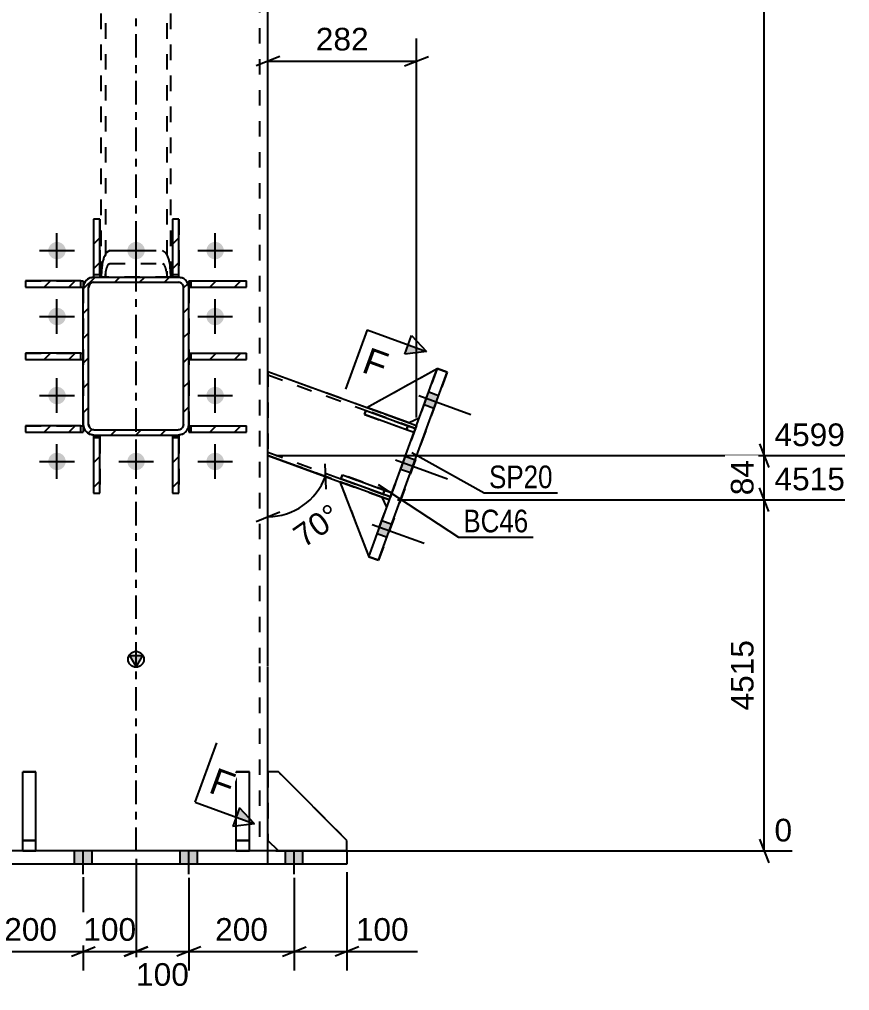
# Model space of a CAD drawing. Header units: millimetres. Extents: x -370 to 471, y -230 to 364.
# Drawn here: x -14.7 to 90.2, y -17.7 to 105.2 of the extents above; entities that cross this region are included whole.
import ezdxf

# ---------------------------------------------------------------- set-up
doc = ezdxf.new("R2010")
doc.units = ezdxf.units.MM
doc.linetypes.add('DXK_LINE_DOT2', pattern=[3.9198, 1.9599, -1.9599])
doc.linetypes.add('DXK_LINE_DOT3', pattern=[5.9187, 2.979, -0.9799, 0.9799, -0.9799])
doc.styles.add('Arial', font='ARIAL.TTF', dxfattribs={"height": 0.2})
doc.styles.add('Arial Narrow', font='ARIALN.TTF', dxfattribs={"height": 0.2})

# ---------------------------------------------------------------- blocks, each defined once
blk = doc.blocks.new('Part-284936230-2344 - 2342')
at = {"color": 7, "linetype": 'DXK_LINE_DOT2'}
for p, q in [((-4.4, 72.61), (-4.4, 120.4)), ((-3.87, 120.4), (-3.87, 72.61)), ((3.87, 120.4), (3.87, 72.61)), ((4.4, 72.61), (4.4, 120.4)), ((-3.33, 75.95), (-3.74, 75.7)), ((-3.33, 75.95), (3.33, 75.95)), ((3.74, 75.7), (3.33, 75.95)), ((-4.32, 73.95), (-4.4, 72.72)), ((-3.54, 74.21), (-3.33, 74.33)), ((-3.33, 74.33), (3.33, 74.33)), ((3.33, 74.33), (3.54, 74.21)), ((4.4, 72.72), (4.32, 73.95)), ((-4.4, 72.61), (-4.4, 72.61)), ((4.4, 72.61), (-4.4, 72.61)), ((-4.4, 72.61), (-3.87, 72.61)), ((-3.87, 72.72), (-3.83, 73.34)), ((3.83, 73.34), (3.87, 72.72)), ((4.4, 72.61), (3.87, 72.61)), ((4.4, 72.61), (4.4, 72.61))]:
    blk.add_line(p, q, dxfattribs=at)
for centre, radius, start, end in [((-0.48, 73.66), 3.85, 147.8915, 175.5871), ((0.48, 73.66), 3.85, 4.4129, 32.1085), ((-1.91, 73.19), 1.92, 147.8915, 175.5871), ((1.91, 73.19), 1.92, 4.4129, 32.1085)]:
    blk.add_arc(centre, radius, start, end, dxfattribs=at)
blk = doc.blocks.new('Part-284936230-2546 - 2342')
at = {"color": 7, "linetype": 'DXK_LINE_DOT2'}
for p, q in [((-5.33, 72.61), (-5.84, 72.51)), ((-5.33, 72.61), (5.33, 72.61)), ((-5.33, 72.61), (-5.33, 72.61)), ((5.33, 72.61), (5.33, 72.61)), ((5.84, 72.51), (5.33, 72.61)), ((-6.57, 71.79), (-6.67, 71.28)), ((-6.67, 71.28), (-6.67, 53.95)), ((-6, 71.28), (-5.95, 71.53)), ((-6, 71.28), (-6, 71.28)), ((-6, 53.95), (-6, 71.28)), ((-5.59, 71.9), (-5.33, 71.95)), ((-5.33, 71.95), (-5.33, 71.95)), ((-5.33, 71.95), (5.33, 71.95)), ((5.33, 71.95), (5.33, 71.95)), ((5.33, 71.95), (5.59, 71.9)), ((5.95, 71.53), (6, 71.28)), ((6, 71.28), (6, 71.28)), ((6, 53.95), (6, 71.28)), ((6.67, 71.28), (6.57, 71.79)), ((6.67, 71.28), (6.67, 53.95)), ((-6.67, 53.95), (-6.57, 53.44)), ((-6, 53.95), (-6, 53.95)), ((-5.95, 53.69), (-6, 53.95)), ((-5.33, 53.28), (-5.59, 53.33)), ((-5.33, 53.28), (-5.33, 53.28)), ((-5.33, 53.28), (5.33, 53.28)), ((5.59, 53.33), (5.33, 53.28)), ((5.33, 53.28), (5.33, 53.28)), ((6, 53.95), (5.95, 53.69)), ((6, 53.95), (6, 53.95)), ((6.57, 53.44), (6.67, 53.95)), ((-5.84, 52.71), (-5.33, 52.61)), ((-5.33, 52.61), (5.33, 52.61)), ((-5.33, 52.61), (-5.33, 52.61)), ((5.33, 52.61), (5.84, 52.71)), ((5.33, 52.61), (5.33, 52.61))]:
    blk.add_line(p, q, dxfattribs=at)
for centre, radius, start, end in [((-5.33, 71.28), 1.33, 112.5, 157.5), ((5.33, 71.28), 1.33, 22.5, 67.5), ((-5.33, 71.28), 0.667, 112.5, 157.5), ((5.33, 71.28), 0.667, 22.5, 67.5), ((-5.33, 53.95), 1.33, 202.5, 247.5), ((-5.33, 53.95), 0.667, 202.5, 247.5), ((5.33, 53.95), 0.667, 292.5, 337.5), ((5.33, 53.95), 1.33, 292.5, 337.5)]:
    blk.add_arc(centre, radius, start, end, dxfattribs=at)
blk = doc.blocks.new('Part-284936230-2418 - 2342')
at = {"color": 7, "linetype": 'DXK_LINE_DOT2'}
for p, q in [((12.67, 0), (12.67, 10)), ((14.33, 10), (12.67, 10)), ((12.67, 10), (14.33, 10)), ((14.33, 0), (14.33, 10)), ((12.67, 1.33), (14.33, 1.33)), ((14.33, 1.33), (12.67, 1.33)), ((12.67, 0), (12.67, 0)), ((12.67, 0), (14.33, 0)), ((12.67, 0), (14.33, 0)), ((14.33, 0), (14.33, 0))]:
    blk.add_line(p, q, dxfattribs=at)
blk = doc.blocks.new('Part-284936230-2545 - 2342')
at = {"color": 2, "linetype": 'Continuous'}
for p, q in [((-14.33, 0), (-14.33, 10)), ((-12.67, 10), (-14.33, 10)), ((-12.67, 0), (-12.67, 10)), ((-14.33, 1.33), (-12.67, 1.33)), ((-12.67, 0), (-14.33, 0)), ((-14.33, 0), (-14.33, 0)), ((-12.67, 0), (-12.67, 0))]:
    blk.add_line(p, q, dxfattribs=at)
at = {"color": 7, "linetype": 'DXK_LINE_DOT2'}
for p, q in [((-14.33, 10), (-12.67, 10)), ((-14.33, 1.33), (-12.67, 1.33)), ((-12.67, 0), (-14.33, 0)), ((-14.33, 0), (-14.33, 0)), ((-12.67, 0), (-12.67, 0))]:
    blk.add_line(p, q, dxfattribs=at)
blk = doc.blocks.new('Part-284936230-2420 - 2342')
at = {"color": 2, "linetype": 'Continuous'}
for p, q in [((18, 10), (16.67, 10)), ((26.67, 1.33), (18, 10)), ((18, 0), (16.67, 1.33)), ((26.67, 0), (26.67, 1.33))]:
    blk.add_line(p, q, dxfattribs=at)
at = {"color": 7, "linetype": 'DXK_LINE_DOT2'}
for p, q in [((16.67, 10), (16.67, 1.33)), ((18, 10), (16.67, 10)), ((18, 0), (26.67, 0)), ((26.67, 0), (18, 0)), ((26.67, 0), (26.67, 0)), ((26.67, 0), (26.67, 0))]:
    blk.add_line(p, q, dxfattribs=at)
blk = doc.blocks.new('Part-284936230-2425 - 2342')
at = {"color": 2, "linetype": 'Continuous'}
for p, q in [((26.67, 0), (-26.67, 0)), ((-26.67, -1.67), (-26.67, 0)), ((-16.67, -1.67), (-16.67, 0)), ((16.67, -1.67), (16.67, 0)), ((26.67, 0), (26.67, -1.67)), ((26.67, -1.67), (-26.67, -1.67))]:
    blk.add_line(p, q, dxfattribs=at)
at = {"color": 7, "linetype": 'DXK_LINE_DOT2'}
for p, q in [((-16.67, -1.67), (-16.67, 0)), ((16.67, 0), (16.67, 0)), ((16.67, -1.67), (16.67, 0))]:
    blk.add_line(p, q, dxfattribs=at)
blk = doc.blocks.new('Part-284936230-2430 - 2342')
at = {"linetype": 'Continuous'}
blk.add_hatch(color=2, dxfattribs=at).paths.add_polyline_path([(0, 23.34), (-0.8, 24.74), (0.8, 24.74)])
at = {"color": 7, "linetype": 'DXK_LINE_DOT3'}
for p, q in [((0, 23.43), (0, 296.17)), ((0, 0), (0, 23.33))]:
    blk.add_line(p, q, dxfattribs=at)
at = {"color": 7, "linetype": 'DXK_LINE_DOT2'}
for p, q in [((15.6, 296.17), (15.6, 23.43)), ((15.6, 23.33), (15.6, 0)), ((16.67, 0), (-16.67, 0))]:
    blk.add_line(p, q, dxfattribs=at)
at = {"color": 2, "linetype": 'Continuous'}
for p, q in [((16.67, 23.43), (16.67, 296.17)), ((0, 23.34), (-0.8, 24.74)), ((-0.8, 24.74), (0.8, 24.74)), ((0.8, 24.74), (0, 23.34)), ((16.67, 0), (16.67, 23.33))]:
    blk.add_line(p, q, dxfattribs=at)
blk.add_circle((0, 24.24), 1, dxfattribs=at)
blk = doc.blocks.new('Bolt-284936230-2433 - 2342')
at = {"linetype": 'Continuous'}
for points in [[(37.67, 56), (38.26, 57.63), (37.01, 58.08), (36.42, 56.46)], [(37.67, 56), (38.26, 57.63), (37.01, 58.08), (36.42, 56.46)], [(37.67, 56), (38.26, 57.63), (37.01, 58.08), (36.42, 56.46)], [(34.71, 47.86), (35.3, 49.48), (34.05, 49.94), (33.45, 48.31)], [(34.71, 47.86), (35.3, 49.48), (34.05, 49.94), (33.45, 48.31)], [(31.74, 39.71), (32.34, 41.34), (31.08, 41.8), (30.49, 40.17)], [(31.74, 39.71), (32.34, 41.34), (31.08, 41.8), (30.49, 40.17)], [(31.74, 39.71), (32.34, 41.34), (31.08, 41.8), (30.49, 40.17)]]:
    blk.add_hatch(color=1, dxfattribs=at).paths.add_polyline_path(points)
at = {"color": 1, "linetype": 'Continuous'}
for p, q in [((37.01, 58.08), (38.26, 57.63)), ((37.01, 58.08), (38.26, 57.63)), ((37.01, 58.08), (38.26, 57.63)), ((35.77, 57.61), (42.35, 55.22)), ((35.77, 57.61), (42.35, 55.22)), ((35.77, 57.61), (42.35, 55.22)), ((36.42, 56.46), (37.67, 56)), ((36.42, 56.46), (37.67, 56)), ((36.42, 56.46), (37.67, 56)), ((32.81, 49.47), (39.39, 47.07)), ((32.81, 49.47), (39.39, 47.07)), ((34.05, 49.94), (35.3, 49.48)), ((34.05, 49.94), (35.3, 49.48)), ((33.45, 48.31), (34.71, 47.86)), ((33.45, 48.31), (34.71, 47.86)), ((31.08, 41.8), (32.34, 41.34)), ((31.08, 41.8), (32.34, 41.34)), ((31.08, 41.8), (32.34, 41.34)), ((29.85, 41.32), (36.42, 38.93)), ((29.85, 41.32), (36.42, 38.93)), ((29.85, 41.32), (36.42, 38.93)), ((30.49, 40.17), (31.74, 39.71)), ((30.49, 40.17), (31.74, 39.71)), ((30.49, 40.17), (31.74, 39.71))]:
    blk.add_line(p, q, dxfattribs=at)
blk = doc.blocks.new('Bolt-284936230-2437 - 2342')
at = {"linetype": 'Continuous'}
for points in [[(-18.9, 0), (-21.1, 0), (-21.1, -1.67), (-18.9, -1.67)], [(-18.9, 0), (-21.1, 0), (-21.1, -1.67), (-18.9, -1.67)], [(-5.57, 0), (-7.77, 0), (-7.77, -1.67), (-5.57, -1.67)], [(-5.57, 0), (-7.77, 0), (-7.77, -1.67), (-5.57, -1.67)], [(7.77, 0), (5.57, 0), (5.57, -1.67), (7.77, -1.67)], [(7.77, 0), (5.57, 0), (5.57, -1.67), (7.77, -1.67)], [(21.1, 0), (18.9, 0), (18.9, -1.67), (21.1, -1.67)], [(21.1, 0), (18.9, 0), (18.9, -1.67), (21.1, -1.67)]]:
    blk.add_hatch(color=1, dxfattribs=at).paths.add_polyline_path(points)
at = {"color": 1, "linetype": 'Continuous'}
for p, q in [((-21.1, -1.67), (-21.1, 0)), ((-21.1, -1.67), (-21.1, 0)), ((-20, -2.93), (-20, 0)), ((-20, -2.93), (-20, 0)), ((-18.9, -1.67), (-18.9, 0)), ((-18.9, -1.67), (-18.9, 0)), ((-7.77, -1.67), (-7.77, 0)), ((-7.77, -1.67), (-7.77, 0)), ((-6.67, -2.93), (-6.67, 0)), ((-6.67, -2.93), (-6.67, 0)), ((-5.57, -1.67), (-5.57, 0)), ((-5.57, -1.67), (-5.57, 0)), ((5.57, -1.67), (5.57, 0)), ((5.57, -1.67), (5.57, 0)), ((6.67, -2.93), (6.67, 0)), ((6.67, -2.93), (6.67, 0)), ((7.77, -1.67), (7.77, 0)), ((7.77, -1.67), (7.77, 0)), ((18.9, -1.67), (18.9, 0)), ((18.9, -1.67), (18.9, 0)), ((20, -2.93), (20, 0)), ((20, -2.93), (20, 0)), ((21.1, -1.67), (21.1, 0)), ((21.1, -1.67), (21.1, 0))]:
    blk.add_line(p, q, dxfattribs=at)
blk = doc.blocks.new('Part-284936230-2575 - 2342')
at = {"color": 2, "linetype": 'Continuous'}
for p, q in [((25.91, 47.08), (26.09, 47.58)), ((32.18, 44.8), (25.91, 47.08)), ((26.09, 47.58), (32.36, 45.3)), ((32.18, 44.8), (32.36, 45.3)), ((32.18, 44.8), (32.18, 44.8)), ((32.36, 45.3), (32.36, 45.3))]:
    blk.add_line(p, q, dxfattribs=at)
at = {"color": 7, "linetype": 'DXK_LINE_DOT2'}
for p, q in [((25.91, 47.08), (32.18, 44.8)), ((26.09, 47.58), (32.36, 45.3)), ((31.24, 45.15), (31.42, 45.65)), ((32.36, 45.3), (32.18, 44.8))]:
    blk.add_line(p, q, dxfattribs=at)
blk = doc.blocks.new('Part-284936230-2444 - 2342')
at = {"color": 7, "linetype": 'DXK_LINE_DOT2'}
for p, q in [((18, 10), (16.67, 10)), ((16.67, 10), (16.67, 1.33)), ((18, 10), (16.67, 10)), ((26.67, 1.33), (18, 10)), ((18, 0), (16.67, 1.33)), ((26.67, 0), (26.67, 1.33)), ((18, 0), (26.67, 0)), ((18, 0), (26.67, 0))]:
    blk.add_line(p, q, dxfattribs=at)
blk = doc.blocks.new('Part-284936230-2445 - 2342')
at = {"color": 2, "linetype": 'Continuous'}
for p, q in [((12.67, 0), (12.67, 10)), ((14.33, 10), (12.67, 10)), ((14.33, 0), (14.33, 10)), ((12.67, 1.33), (14.33, 1.33)), ((14.33, 0), (12.67, 0)), ((12.67, 0), (12.67, 0)), ((14.33, 0), (14.33, 0))]:
    blk.add_line(p, q, dxfattribs=at)
at = {"color": 7, "linetype": 'DXK_LINE_DOT2'}
for p, q in [((12.67, 10), (14.33, 10)), ((12.67, 1.33), (14.33, 1.33)), ((14.33, 0), (12.67, 0)), ((12.67, 0), (12.67, 0)), ((14.33, 0), (14.33, 0))]:
    blk.add_line(p, q, dxfattribs=at)
blk = doc.blocks.new('Part-284936230-2447 - 2342')
at = {"color": 7, "linetype": 'DXK_LINE_DOT2'}
for p, q in [((-14.33, 0), (-14.33, 10)), ((-12.67, 10), (-14.33, 10)), ((-14.33, 10), (-12.67, 10)), ((-12.67, 0), (-12.67, 10)), ((-14.33, 1.33), (-12.67, 1.33)), ((-12.67, 1.33), (-14.33, 1.33)), ((-14.33, 0), (-14.33, 0)), ((-14.33, 0), (-12.67, 0)), ((-14.33, 0), (-12.67, 0)), ((-12.67, 0), (-12.67, 0))]:
    blk.add_line(p, q, dxfattribs=at)
blk = doc.blocks.new('Part-284936230-2528 - 2342')
at = {"linetype": 'Continuous'}
h = blk.add_hatch(dxfattribs=at)
h.set_pattern_fill('', scale=0.7, style=0, pattern_type=0)
h.set_pattern_definition([(45, (6.5652, 71.7905), (-1.57154, 1.57154), [])])
h.paths.add_polyline_path([(6.67, 71.28), (6.57, 71.79), (6.28, 72.22), (5.84, 72.51), (5.33, 72.61), (-5.33, 72.61), (-5.84, 72.51), (-6.28, 72.22), (-6.57, 71.79), (-6.67, 71.28), (-6.67, 53.95), (-6.57, 53.44), (-6.28, 53), (-5.84, 52.72), (-5.33, 52.61), (5.33, 52.61), (5.84, 52.72), (6.28, 53), (6.57, 53.44), (6.67, 53.95)])
h.paths.add_polyline_path([(5.95, 53.69), (5.8, 53.48), (5.59, 53.33), (5.33, 53.28), (-5.33, 53.28), (-5.59, 53.33), (-5.8, 53.48), (-5.95, 53.69), (-6, 53.95), (-6, 71.28), (-5.95, 71.54), (-5.8, 71.75), (-5.59, 71.9), (-5.33, 71.95), (5.33, 71.95), (5.59, 71.9), (5.8, 71.75), (5.95, 71.54), (6, 71.28), (6, 53.95)])
at = {"color": 7, "linetype": 'DXK_LINE_DOT2'}
for p, q in [((-5.84, 72.51), (-5.33, 72.61)), ((-5.33, 72.61), (5.33, 72.61)), ((5.33, 72.61), (5.84, 72.51)), ((-6.67, 71.28), (-6.57, 71.79)), ((-6.67, 71.28), (-6.67, 53.95)), ((-5.95, 71.54), (-6, 71.28)), ((-6, 53.95), (-6, 71.28)), ((-5.33, 71.95), (-5.59, 71.9)), ((-5.33, 71.95), (5.33, 71.95)), ((5.59, 71.9), (5.33, 71.95)), ((6, 71.28), (5.95, 71.54)), ((6, 53.95), (6, 71.28)), ((6.57, 71.79), (6.67, 71.28)), ((6.67, 71.28), (6.67, 53.95)), ((-6.57, 53.44), (-6.67, 53.95)), ((-6, 53.95), (-5.95, 53.69)), ((-5.59, 53.33), (-5.33, 53.28)), ((-5.33, 53.28), (5.33, 53.28)), ((5.33, 53.28), (5.59, 53.33)), ((5.95, 53.69), (6, 53.95)), ((6.67, 53.95), (6.57, 53.44)), ((-5.33, 52.61), (-5.84, 52.71)), ((-5.33, 52.61), (5.33, 52.61)), ((5.84, 52.71), (5.33, 52.61))]:
    blk.add_line(p, q, dxfattribs=at)
at = {"color": 2, "linetype": 'Continuous'}
for p, q in [((-5.33, 72.61), (-5.84, 72.51)), ((-5.33, 72.61), (-5.33, 72.61)), ((-5.33, 72.61), (5.33, 72.61)), ((5.33, 72.61), (5.33, 72.61)), ((5.84, 72.51), (5.33, 72.61)), ((-6.57, 71.79), (-6.67, 71.28)), ((-6.67, 71.28), (-6.67, 71.28)), ((-6.67, 53.95), (-6.67, 71.28)), ((-6, 71.28), (-5.95, 71.54)), ((-6, 71.28), (-6, 71.28)), ((-6, 53.95), (-6, 71.28)), ((-5.59, 71.9), (-5.33, 71.95)), ((-5.33, 71.95), (-5.33, 71.95)), ((-5.33, 71.95), (5.33, 71.95)), ((5.33, 71.95), (5.33, 71.95)), ((5.33, 71.95), (5.59, 71.9)), ((5.95, 71.54), (6, 71.28)), ((6, 71.28), (6, 71.28)), ((6, 53.95), (6, 71.28)), ((6.67, 71.28), (6.57, 71.79)), ((6.67, 71.28), (6.67, 71.28)), ((6.67, 53.95), (6.67, 71.28)), ((-6.67, 53.95), (-6.67, 53.95)), ((-6.67, 53.95), (-6.57, 53.44)), ((-6, 53.95), (-6, 53.95)), ((-5.95, 53.69), (-6, 53.95)), ((-5.33, 53.28), (-5.59, 53.33)), ((-5.33, 53.28), (-5.33, 53.28)), ((-5.33, 53.28), (5.33, 53.28)), ((5.59, 53.33), (5.33, 53.28)), ((5.33, 53.28), (5.33, 53.28)), ((6, 53.95), (5.95, 53.69)), ((6, 53.95), (6, 53.95)), ((6.57, 53.44), (6.67, 53.95)), ((6.67, 53.95), (6.67, 53.95)), ((-5.84, 52.72), (-5.33, 52.61)), ((-5.33, 52.61), (-5.33, 52.61)), ((-5.33, 52.61), (5.33, 52.61)), ((5.33, 52.61), (5.84, 52.72)), ((5.33, 52.61), (5.33, 52.61))]:
    blk.add_line(p, q, dxfattribs=at)
at = {"color": 7, "linetype": 'DXK_LINE_DOT2'}
for centre, radius, start, end in [((-5.33, 71.28), 1.33, 112.5, 157.5), ((5.33, 71.28), 1.33, 22.5, 67.5), ((-5.33, 71.28), 0.667, 112.5, 157.5), ((5.33, 71.28), 0.667, 22.5, 67.5), ((-5.33, 53.95), 1.33, 202.5, 247.5), ((-5.33, 53.95), 0.667, 202.5, 247.5), ((5.33, 53.95), 0.667, 292.5, 337.5), ((5.33, 53.95), 1.33, 292.5, 337.5)]:
    blk.add_arc(centre, radius, start, end, dxfattribs=at)
at = {"color": 2, "linetype": 'Continuous'}
for centre, radius, start, end in [((-5.33, 71.28), 1.33, 112.5, 157.5), ((5.33, 71.28), 1.33, 22.5, 67.5), ((-5.33, 71.28), 0.667, 112.5, 157.5), ((5.33, 71.28), 0.667, 22.5, 67.5), ((-5.33, 53.95), 1.33, 202.5, 247.5), ((-5.33, 53.95), 0.667, 202.5, 247.5), ((5.33, 53.95), 0.667, 292.5, 337.5), ((5.33, 53.95), 1.33, 292.5, 337.5)]:
    blk.add_arc(centre, radius, start, end, dxfattribs=at)
blk = doc.blocks.new('Part-284936230-2464 - 2342')
at = {"color": 2, "linetype": 'Continuous'}
for p, q in [((29.42, 37.22), (38.08, 61.03)), ((30.67, 36.77), (39.34, 60.57)), ((38.08, 61.03), (38.08, 61.03)), ((39.34, 60.57), (38.08, 61.03)), ((39.34, 60.57), (39.34, 60.57)), ((29.42, 37.22), (29.42, 37.22)), ((29.42, 37.22), (30.67, 36.77)), ((30.67, 36.77), (30.67, 36.77))]:
    blk.add_line(p, q, dxfattribs=at)
at = {"color": 7, "linetype": 'DXK_LINE_DOT2'}
for p, q in [((29.42, 37.22), (38.08, 61.03)), ((39.34, 60.57), (30.67, 36.77)), ((38.08, 61.03), (39.34, 60.57)), ((30.67, 36.77), (29.42, 37.22))]:
    blk.add_line(p, q, dxfattribs=at)
blk = doc.blocks.new('Part-284936230-2517 - 2342')
at = {"color": 7, "linetype": 'DXK_LINE_DOT2'}
for p, q in [((26.09, 47.58), (25.91, 47.08)), ((25.91, 47.08), (32.18, 44.8)), ((25.91, 47.08), (32.18, 44.8)), ((26.09, 47.58), (32.36, 45.3)), ((32.36, 45.3), (26.09, 47.58)), ((31.42, 45.65), (31.24, 45.15)), ((32.18, 44.8), (32.36, 45.3)), ((32.36, 45.3), (32.18, 44.8)), ((32.18, 44.8), (32.18, 44.8)), ((32.36, 45.3), (32.36, 45.3))]:
    blk.add_line(p, q, dxfattribs=at)
blk = doc.blocks.new('Part-284936230-2519 - 2342')
at = {"color": 2, "linetype": 'Continuous'}
for p, q in [((29.2, 56.1), (38.08, 61.03)), ((34.52, 54.17), (29.2, 56.1)), ((35.8, 54.76), (34.52, 54.17))]:
    blk.add_line(p, q, dxfattribs=at)
at = {"color": 7, "linetype": 'DXK_LINE_DOT2'}
blk.add_line((38.08, 61.03), (35.8, 54.76), dxfattribs=at)
blk = doc.blocks.new('Part-284936230-2520 - 2342')
at = {"color": 2, "linetype": 'Continuous'}
for p, q in [((28.88, 55.23), (29.06, 55.73)), ((29.06, 55.73), (35.32, 53.45)), ((35.14, 52.95), (28.88, 55.23)), ((35.14, 52.95), (35.32, 53.45)), ((35.14, 52.95), (35.14, 52.95)), ((35.32, 53.45), (35.32, 53.45))]:
    blk.add_line(p, q, dxfattribs=at)
at = {"color": 7, "linetype": 'DXK_LINE_DOT2'}
for p, q in [((29.06, 55.73), (35.32, 53.45)), ((28.88, 55.23), (35.14, 52.95)), ((34.2, 53.29), (34.38, 53.79)), ((35.32, 53.45), (35.14, 52.95))]:
    blk.add_line(p, q, dxfattribs=at)
blk = doc.blocks.new('Part-284936230-2573 - 2342')
at = {"color": 2, "linetype": 'Continuous'}
for p, q in [((16.67, 60.66), (29.2, 56.1)), ((34.52, 54.17), (35.46, 53.82)), ((16.67, 50.02), (25.78, 46.71)), ((31.1, 44.77), (32.04, 44.43))]:
    blk.add_line(p, q, dxfattribs=at)
at = {"color": 7, "linetype": 'DXK_LINE_DOT2'}
for p, q in [((16.67, 60.66), (16.67, 50.02)), ((16.67, 60.66), (35.46, 53.82)), ((16.67, 60.24), (35.32, 53.45)), ((16.67, 60.24), (35.32, 53.45)), ((29.2, 56.1), (34.52, 54.17)), ((35.46, 53.82), (32.04, 44.43)), ((35.46, 53.82), (32.04, 44.43)), ((35.32, 53.45), (35.32, 53.45)), ((35.46, 53.82), (35.46, 53.82)), ((16.67, 50.45), (32.18, 44.8)), ((16.67, 50.45), (32.18, 44.8)), ((32.04, 44.43), (16.67, 50.02)), ((25.78, 46.71), (31.1, 44.77)), ((32.04, 44.43), (32.04, 44.43)), ((32.18, 44.8), (32.18, 44.8))]:
    blk.add_line(p, q, dxfattribs=at)
blk = doc.blocks.new('Bolt-284936230-2581 - 2342')
at = {"linetype": 'Continuous'}
for points in [[(-11.1, 75.95, -1), (-8.9, 75.95, -1)], [(-1.1, 75.95, -1), (1.1, 75.95, -1)], [(8.9, 75.95, -1), (11.1, 75.95, -1)], [(-11.1, 67.61, -1), (-8.9, 67.61, -1)], [(8.9, 67.61, -1), (11.1, 67.61, -1)], [(-11.1, 57.61, -1), (-8.9, 57.61, -1)], [(8.9, 57.61, -1), (11.1, 57.61, -1)], [(-11.1, 49.28, -1), (-8.9, 49.28, -1)], [(-1.1, 49.28, -1), (1.1, 49.28, -1)], [(8.9, 49.28, -1), (11.1, 49.28, -1)]]:
    blk.add_hatch(color=1, dxfattribs=at).paths.add_polyline_path(points)
at = {"color": 1, "linetype": 'Continuous'}
for p, q in [((-10, 73.75), (-10, 78.15)), ((0, 73.75), (0, 78.15)), ((10, 73.75), (10, 78.15)), ((-12.2, 75.95), (-7.8, 75.95)), ((-2.2, 75.95), (2.2, 75.95)), ((7.8, 75.95), (12.2, 75.95)), ((-10, 65.41), (-10, 69.81)), ((10, 65.41), (10, 69.81)), ((-12.2, 67.61), (-7.8, 67.61)), ((7.8, 67.61), (12.2, 67.61)), ((-10, 55.41), (-10, 59.81)), ((10, 55.41), (10, 59.81)), ((-12.2, 57.61), (-7.8, 57.61)), ((7.8, 57.61), (12.2, 57.61)), ((-10, 47.08), (-10, 51.48)), ((0, 47.08), (0, 51.48)), ((10, 47.08), (10, 51.48)), ((-12.2, 49.28), (-7.8, 49.28)), ((-2.2, 49.28), (2.2, 49.28)), ((7.8, 49.28), (12.2, 49.28))]:
    blk.add_line(p, q, dxfattribs=at)
blk = doc.blocks.new('Part-284936230-2590 - 2342')
at = {"color": 7, "linetype": 'DXK_LINE_DOT2'}
for p, q in [((29.2, 56.1), (38.08, 61.03)), ((38.08, 61.03), (35.8, 54.76)), ((34.52, 54.17), (29.2, 56.1)), ((35.8, 54.76), (34.52, 54.17))]:
    blk.add_line(p, q, dxfattribs=at)
blk = doc.blocks.new('Part-284936230-2592 - 2342')
at = {"color": 7, "linetype": 'DXK_LINE_DOT2'}
for p, q in [((31.1, 44.77), (25.78, 46.71)), ((25.78, 46.71), (29.42, 37.22)), ((31.7, 43.49), (31.1, 44.77)), ((29.42, 37.22), (31.7, 43.49))]:
    blk.add_line(p, q, dxfattribs=at)
blk = doc.blocks.new('Part-284936230-2593 - 2342')
at = {"color": 2, "linetype": 'Continuous'}
for p, q in [((31.1, 44.77), (25.78, 46.71)), ((25.78, 46.71), (29.42, 37.22)), ((31.7, 43.49), (31.1, 44.77))]:
    blk.add_line(p, q, dxfattribs=at)
at = {"color": 7, "linetype": 'DXK_LINE_DOT2'}
blk.add_line((29.42, 37.22), (31.7, 43.49), dxfattribs=at)
blk = doc.blocks.new('Part-284936230-2594 - 2342')
at = {"linetype": 'Continuous'}
h = blk.add_hatch(dxfattribs=at)
h.set_pattern_fill('', scale=0.7, style=0, pattern_type=0)
h.set_pattern_definition([(45, (-13.9758, 62.968), (-1.57154, 1.57154), [])])
h.paths.add_polyline_path([(-6.98, 62.97), (-13.98, 62.97), (-13.98, 62.17), (-6.98, 62.17)])
at = {"color": 7, "linetype": 'DXK_LINE_DOT2'}
for p, q in [((-13.98, 62.97), (-6.67, 62.97)), ((-6.67, 62.97), (-6.67, 62.17)), ((-13.98, 62.17), (-6.67, 62.17))]:
    blk.add_line(p, q, dxfattribs=at)
at = {"color": 2, "linetype": 'Continuous'}
for p, q in [((-6.98, 62.97), (-13.98, 62.97)), ((-13.98, 62.97), (-13.98, 62.17)), ((-6.98, 62.97), (-6.67, 62.97)), ((-6.98, 62.17), (-6.98, 62.97)), ((-13.98, 62.17), (-6.98, 62.17)), ((-6.98, 62.17), (-6.67, 62.17))]:
    blk.add_line(p, q, dxfattribs=at)
blk = doc.blocks.new('Part-284936230-2595 - 2342')
at = {"linetype": 'Continuous'}
h = blk.add_hatch(dxfattribs=at)
h.set_pattern_fill('', scale=0.7, style=0, pattern_type=0)
h.set_pattern_definition([(45, (-13.9759, 72.1346), (-1.57154, 1.57154), [])])
h.paths.add_polyline_path([(-6.98, 72.13), (-13.98, 72.13), (-13.98, 71.33), (-6.98, 71.33)])
at = {"color": 7, "linetype": 'DXK_LINE_DOT2'}
for p, q in [((-13.98, 72.13), (-6.67, 72.13)), ((-13.98, 71.33), (-6.67, 71.33))]:
    blk.add_line(p, q, dxfattribs=at)
at = {"color": 2, "linetype": 'Continuous'}
for p, q in [((-6.98, 72.13), (-13.98, 72.13)), ((-13.98, 72.13), (-13.98, 71.33)), ((-13.98, 71.33), (-6.98, 71.33)), ((-6.98, 72.13), (-6.67, 72.13)), ((-6.98, 71.33), (-6.98, 72.13)), ((-6.98, 71.33), (-6.67, 71.33)), ((-6.67, 72.13), (-6.67, 71.33))]:
    blk.add_line(p, q, dxfattribs=at)
blk = doc.blocks.new('Part-284936230-2652 - 2342')
at = {"linetype": 'Continuous'}
h = blk.add_hatch(dxfattribs=at)
h.set_pattern_fill('', scale=0.7, style=0, pattern_type=0)
h.set_pattern_definition([(45, (6.9758, 62.968), (-1.57154, 1.57154), [])])
h.paths.add_polyline_path([(13.98, 62.97), (6.98, 62.97), (6.98, 62.17), (13.98, 62.17)])
at = {"color": 2, "linetype": 'Continuous'}
for p, q in [((6.67, 62.97), (6.98, 62.97)), ((6.98, 62.17), (6.98, 62.97)), ((6.98, 62.97), (13.98, 62.97)), ((13.98, 62.17), (13.98, 62.97)), ((6.67, 62.17), (6.98, 62.17)), ((6.98, 62.17), (13.98, 62.17))]:
    blk.add_line(p, q, dxfattribs=at)
at = {"color": 7, "linetype": 'DXK_LINE_DOT2'}
for p, q in [((6.67, 62.97), (6.67, 62.97)), ((6.67, 62.97), (6.67, 62.17)), ((6.67, 62.97), (13.98, 62.97)), ((6.67, 62.17), (13.98, 62.17))]:
    blk.add_line(p, q, dxfattribs=at)
blk = doc.blocks.new('Part-284936230-2689 - 2342')
at = {"color": 7, "linetype": 'DXK_LINE_DOT2'}
for p, q in [((29.06, 55.73), (28.88, 55.23)), ((29.06, 55.73), (35.32, 53.45)), ((35.32, 53.45), (29.06, 55.73)), ((28.88, 55.23), (35.14, 52.95)), ((28.88, 55.23), (35.14, 52.95)), ((34.38, 53.79), (34.2, 53.29)), ((35.14, 52.95), (35.32, 53.45)), ((35.32, 53.45), (35.14, 52.95)), ((35.14, 52.95), (35.14, 52.95)), ((35.32, 53.45), (35.32, 53.45))]:
    blk.add_line(p, q, dxfattribs=at)
blk = doc.blocks.new('Part-284936230-2690 - 2342')
at = {"linetype": 'Continuous'}
h = blk.add_hatch(dxfattribs=at)
h.set_pattern_fill('', scale=0.7, style=0, pattern_type=0)
h.set_pattern_definition([(45, (-5.4, 52.259), (-1.57154, 1.57154), [])])
h.paths.add_polyline_path([(-4.6, 52.26), (-5.4, 52.26), (-5.4, 45.26), (-4.6, 45.26)])
at = {"color": 2, "linetype": 'Continuous'}
for p, q in [((-4.6, 52.57), (-5.4, 52.57)), ((-5.4, 52.57), (-5.4, 52.26)), ((-4.6, 52.26), (-5.4, 52.26)), ((-5.4, 52.26), (-5.4, 45.26)), ((-4.6, 52.57), (-4.6, 52.57)), ((-4.6, 52.57), (-4.6, 52.26)), ((-4.6, 45.26), (-4.6, 52.26)), ((-5.4, 45.26), (-4.6, 45.26))]:
    blk.add_line(p, q, dxfattribs=at)
at = {"color": 7, "linetype": 'DXK_LINE_DOT2'}
for p, q in [((-5.4, 52.57), (-4.6, 52.57)), ((-5.4, 52.26), (-5.4, 45.26)), ((-4.6, 52.26), (-4.6, 45.26))]:
    blk.add_line(p, q, dxfattribs=at)
blk = doc.blocks.new('Part-284936230-2691 - 2342')
at = {"linetype": 'Continuous'}
h = blk.add_hatch(dxfattribs=at)
h.set_pattern_fill('', scale=0.7, style=0, pattern_type=0)
h.set_pattern_definition([(45, (4.6, 52.259), (-1.57154, 1.57154), [])])
h.paths.add_polyline_path([(5.4, 52.26), (4.6, 52.26), (4.6, 45.26), (5.4, 45.26)])
at = {"color": 2, "linetype": 'Continuous'}
for p, q in [((5.4, 52.57), (4.6, 52.57)), ((4.6, 52.57), (4.6, 52.26)), ((5.4, 52.26), (4.6, 52.26)), ((4.6, 52.26), (4.6, 45.26)), ((5.4, 52.57), (5.4, 52.57)), ((5.4, 52.57), (5.4, 52.26)), ((5.4, 45.26), (5.4, 52.26)), ((4.6, 45.26), (5.4, 45.26))]:
    blk.add_line(p, q, dxfattribs=at)
at = {"color": 7, "linetype": 'DXK_LINE_DOT2'}
for p, q in [((4.6, 52.57), (5.4, 52.57)), ((4.6, 52.26), (4.6, 45.26)), ((5.4, 52.26), (5.4, 45.26))]:
    blk.add_line(p, q, dxfattribs=at)
blk = doc.blocks.new('Part-284936230-2692 - 2342')
at = {"linetype": 'Continuous'}
h = blk.add_hatch(dxfattribs=at)
h.set_pattern_fill('', scale=0.7, style=0, pattern_type=0)
h.set_pattern_definition([(45, (-5.4, 79.9225), (-1.57154, 1.57154), [])])
h.paths.add_polyline_path([(-4.6, 79.92), (-5.4, 79.92), (-5.4, 72.92), (-4.6, 72.92)])
at = {"color": 7, "linetype": 'DXK_LINE_DOT2'}
for p, q in [((-5.4, 79.92), (-5.4, 72.92)), ((-4.6, 79.92), (-4.6, 72.92)), ((-5.4, 72.61), (-4.6, 72.61)), ((-5.33, 72.61), (-4.6, 72.61)), ((-4.6, 72.61), (-4.6, 72.61)), ((-4.6, 72.61), (-4.6, 72.61))]:
    blk.add_line(p, q, dxfattribs=at)
at = {"color": 2, "linetype": 'Continuous'}
for p, q in [((-4.6, 79.92), (-5.4, 79.92)), ((-5.4, 79.92), (-5.4, 72.92)), ((-4.6, 72.92), (-4.6, 79.92)), ((-5.4, 72.92), (-5.4, 72.61)), ((-5.4, 72.92), (-4.6, 72.92)), ((-5.4, 72.61), (-5.33, 72.61)), ((-5.4, 72.61), (-5.4, 72.61)), ((-4.6, 72.92), (-4.6, 72.61))]:
    blk.add_line(p, q, dxfattribs=at)
blk = doc.blocks.new('Part-284936230-2693 - 2342')
at = {"linetype": 'Continuous'}
h = blk.add_hatch(dxfattribs=at)
h.set_pattern_fill('', scale=0.7, style=0, pattern_type=0)
h.set_pattern_definition([(45, (4.6, 79.9225), (-1.57154, 1.57154), [])])
h.paths.add_polyline_path([(5.4, 79.92), (4.6, 79.92), (4.6, 72.92), (5.4, 72.92)])
at = {"color": 7, "linetype": 'DXK_LINE_DOT2'}
for p, q in [((4.6, 79.92), (4.6, 72.92)), ((5.4, 79.92), (5.4, 72.92)), ((5.33, 72.61), (4.6, 72.61)), ((4.6, 72.61), (4.6, 72.61)), ((4.6, 72.61), (5.4, 72.61))]:
    blk.add_line(p, q, dxfattribs=at)
at = {"color": 2, "linetype": 'Continuous'}
for p, q in [((5.4, 79.92), (4.6, 79.92)), ((4.6, 79.92), (4.6, 72.92)), ((5.4, 72.92), (5.4, 79.92)), ((4.6, 72.92), (4.6, 72.61)), ((4.6, 72.92), (5.4, 72.92)), ((5.4, 72.61), (5.33, 72.61)), ((5.4, 72.61), (5.4, 72.92))]:
    blk.add_line(p, q, dxfattribs=at)
blk = doc.blocks.new('Part-284936230-2694 - 2342')
at = {"linetype": 'Continuous'}
h = blk.add_hatch(dxfattribs=at)
h.set_pattern_fill('', scale=0.7, style=0, pattern_type=0)
h.set_pattern_definition([(45, (6.9759, 72.1346), (-1.57154, 1.57154), [])])
h.paths.add_polyline_path([(13.98, 72.13), (6.98, 72.13), (6.98, 71.33), (13.98, 71.33)])
at = {"color": 2, "linetype": 'Continuous'}
for p, q in [((6.67, 72.13), (6.67, 72.13)), ((6.67, 72.13), (6.98, 72.13)), ((6.67, 72.13), (6.67, 71.33)), ((6.67, 71.33), (6.98, 71.33)), ((6.98, 71.33), (6.98, 72.13)), ((6.98, 72.13), (13.98, 72.13)), ((6.98, 71.33), (13.98, 71.33)), ((13.98, 71.33), (13.98, 72.13))]:
    blk.add_line(p, q, dxfattribs=at)
at = {"color": 7, "linetype": 'DXK_LINE_DOT2'}
for p, q in [((6.67, 72.13), (13.98, 72.13)), ((6.67, 71.33), (13.98, 71.33))]:
    blk.add_line(p, q, dxfattribs=at)
blk = doc.blocks.new('Part-284936230-2695 - 2342')
at = {"linetype": 'Continuous'}
h = blk.add_hatch(dxfattribs=at)
h.set_pattern_fill('', scale=0.7, style=0, pattern_type=0)
h.set_pattern_definition([(45, (6.9758, 53.8012), (-1.57154, 1.57154), [])])
h.paths.add_polyline_path([(13.98, 53.8), (6.98, 53.8), (6.98, 53), (13.98, 53)])
at = {"color": 2, "linetype": 'Continuous'}
for p, q in [((6.67, 53.8), (6.67, 53.8)), ((6.67, 53.8), (6.98, 53.8)), ((6.67, 53.8), (6.67, 53)), ((6.67, 53), (6.98, 53)), ((6.98, 53), (6.98, 53.8)), ((6.98, 53.8), (13.98, 53.8)), ((6.98, 53), (13.98, 53)), ((13.98, 53), (13.98, 53.8))]:
    blk.add_line(p, q, dxfattribs=at)
at = {"color": 7, "linetype": 'DXK_LINE_DOT2'}
for p, q in [((6.67, 53.8), (13.98, 53.8)), ((6.67, 53), (13.98, 53))]:
    blk.add_line(p, q, dxfattribs=at)
blk = doc.blocks.new('Part-284936230-2696 - 2342')
at = {"linetype": 'Continuous'}
h = blk.add_hatch(dxfattribs=at)
h.set_pattern_fill('', scale=0.7, style=0, pattern_type=0)
h.set_pattern_definition([(45, (-13.9758, 53.8012), (-1.57154, 1.57154), [])])
h.paths.add_polyline_path([(-6.98, 53.8), (-13.98, 53.8), (-13.98, 53), (-6.98, 53)])
at = {"color": 7, "linetype": 'DXK_LINE_DOT2'}
for p, q in [((-13.98, 53.8), (-6.67, 53.8)), ((-13.98, 53), (-6.67, 53))]:
    blk.add_line(p, q, dxfattribs=at)
at = {"color": 2, "linetype": 'Continuous'}
for p, q in [((-6.98, 53.8), (-13.98, 53.8)), ((-13.98, 53.8), (-13.98, 53)), ((-13.98, 53), (-6.98, 53)), ((-6.98, 53.8), (-6.67, 53.8)), ((-6.98, 53), (-6.98, 53.8)), ((-6.98, 53), (-6.67, 53)), ((-6.67, 53.8), (-6.67, 53))]:
    blk.add_line(p, q, dxfattribs=at)
blk = doc.blocks.new('StraightDimension-284936230-2770 - 2342')
at = {"color": 7, "linetype": 'Continuous'}
for p, q in [((-20, -1.83), (-20, -15.11)), ((-6.67, -3.31), (-6.67, -15.11)), ((-18.5, -12.11), (-21.5, -13.31)), ((-8.17, -13.31), (-5.17, -12.11)), ((-20, -12.71), (-6.67, -12.71))]:
    blk.add_line(p, q, dxfattribs=at)
at = {"color": 0}
blk.add_wipeout([(-9.4, -11.96), (-9.4, -7.76), (-17.27, -7.76), (-17.27, -11.96)], dxfattribs=at)
at = {"color": 3, "style": 'Arial'}
blk.add_text('200', height=2.865, dxfattribs=at).set_placement((-16.67, -11.36))
blk = doc.blocks.new('StraightDimension-284936230-2783 - 2342')
at = {"color": 7, "linetype": 'Continuous'}
for p, q in [((0, -1), (0, -15.11)), ((-6.67, -3.31), (-6.67, -15.11)), ((-8.17, -13.31), (-5.17, -12.11)), ((1.5, -12.11), (-1.5, -13.31)), ((-6.67, -12.71), (0, -12.71))]:
    blk.add_line(p, q, dxfattribs=at)
at = {"color": 0}
blk.add_wipeout([(0.6, -11.96), (0.6, -7.76), (-7.27, -7.76), (-7.27, -11.96)], dxfattribs=at)
at = {"color": 3, "style": 'Arial'}
blk.add_text('100', height=2.865, dxfattribs=at).set_placement((-6.67, -11.36))
blk = doc.blocks.new('StraightDimension-284936230-2794 - 2342')
at = {"color": 7, "linetype": 'Continuous'}
for p, q in [((0, -1), (0, -15.56)), ((6.67, -3.38), (6.67, -15.56)), ((-1.5, -13.31), (1.5, -12.11)), ((8.17, -12.11), (5.17, -13.31)), ((0, -12.71), (6.67, -12.71))]:
    blk.add_line(p, q, dxfattribs=at)
at = {"color": 0}
blk.add_wipeout([(7.27, -17.66), (7.27, -13.46), (-0.6, -13.46), (-0.6, -17.66)], dxfattribs=at)
at = {"color": 3, "style": 'Arial'}
blk.add_text('100', height=2.865, dxfattribs=at).set_placement((0, -17.06))
blk = doc.blocks.new('StraightDimension-284936230-2805 - 2342')
at = {"color": 7, "linetype": 'Continuous'}
for p, q in [((6.67, -3.38), (6.67, -15.11)), ((20, -3.38), (20, -15.11)), ((8.17, -12.11), (5.17, -13.31)), ((18.5, -13.31), (21.5, -12.11)), ((6.67, -12.71), (20, -12.71))]:
    blk.add_line(p, q, dxfattribs=at)
at = {"color": 0}
blk.add_wipeout([(17.27, -11.96), (17.27, -7.76), (9.4, -7.76), (9.4, -11.96)], dxfattribs=at)
at = {"color": 3, "style": 'Arial'}
blk.add_text('200', height=2.865, dxfattribs=at).set_placement((10, -11.36))
blk = doc.blocks.new('StraightDimension-284936230-2812 - 2342')
at = {"color": 7, "linetype": 'Continuous'}
for p, q in [((20, -3.38), (20, -15.11)), ((26.67, -2.67), (26.67, -15.11)), ((18.5, -13.31), (21.5, -12.11)), ((28.17, -12.11), (25.17, -13.31)), ((20, -12.71), (26.67, -12.71)), ((26.67, -12.71), (35.59, -12.71)), ((26.67, -12.71), (35.59, -12.71))]:
    blk.add_line(p, q, dxfattribs=at)
at = {"color": 0}
blk.add_wipeout([(35.06, -11.96), (35.06, -7.76), (27.19, -7.76), (27.19, -11.96)], dxfattribs=at)
at = {"color": 3, "style": 'Arial'}
blk.add_text('100', height=2.865, dxfattribs=at).set_placement((27.79, -11.36))
blk = doc.blocks.new('AngleDimension-284936230-2869 - 2342')
at = {"color": 7, "linetype": 'Continuous'}
for p, q in [((23.93, 47.38), (16.67, 50.02)), ((16.67, 42.29), (16.67, 50.02)), ((17.61, 49.68), (23.93, 47.38)), ((23.88, 48.99), (23.98, 45.76)), ((15.17, 41.69), (18.17, 42.89))]:
    blk.add_line(p, q, dxfattribs=at)
blk.add_arc((16.67, 50.02), 7.73, 270, 340, dxfattribs=at)
at = {"color": 0}
blk.add_wipeout([(26.99, 41.59), (24.59, 45.03), (18.65, 40.87), (21.06, 37.43)], dxfattribs=at)
at = {"color": 3, "style": 'Arial'}
blk.add_text('70°', height=2.865, rotation=35.002, dxfattribs=at).set_placement((21.21, 38.27))
blk = doc.blocks.new('StraightDimension-284936230-3099 - 2342')
at = {"color": 7, "linetype": 'Continuous'}
for p, q in [((16.67, 61.66), (16.67, 102.77)), ((35.46, 54.82), (35.46, 102.77)), ((18.17, 100.52), (15.17, 99.32)), ((16.67, 99.92), (35.46, 99.92)), ((33.96, 99.32), (36.96, 100.52))]:
    blk.add_line(p, q, dxfattribs=at)
at = {"color": 0}
blk.add_wipeout([(30, 100.67), (30, 104.87), (22.13, 104.87), (22.13, 100.67)], dxfattribs=at)
at = {"color": 3, "style": 'Arial'}
blk.add_text('282', height=2.865, dxfattribs=at).set_placement((22.73, 101.27))
blk = doc.blocks.new('StraightDimension-284936230-26102 - 2342')
at = {"color": 7, "linetype": 'Continuous'}
for p, q in [((79.43, 50.02), (79.43, 261.57)), ((78.83, 51.52), (80.03, 48.52)), ((17.67, 50.02), (89.63, 50.02))]:
    blk.add_line(p, q, dxfattribs=at)
blk = doc.blocks.new('StraightDimension-284936230-26103 - 2342')
at = {"color": 7, "linetype": 'Continuous'}
for p, q in [((78.83, 51.52), (80.03, 48.52)), ((17.67, 50.02), (89.63, 50.02)), ((79.43, 44.43), (79.43, 50.02)), ((80.03, 42.93), (78.83, 45.93)), ((33.04, 44.43), (89.63, 44.43))]:
    blk.add_line(p, q, dxfattribs=at)
at = {"color": 0, "linetype": 'Continuous'}
blk.add_wipeout([(90.23, 50.62), (90.23, 54.82), (80.13, 54.82), (80.13, 50.62)], dxfattribs=at)
at = {"color": 0}
blk.add_wipeout([(78.68, 50.05), (74.48, 50.05), (74.48, 44.4), (78.68, 44.4)], dxfattribs=at)
at = {"color": 3, "linetype": 'Continuous', "style": 'Arial'}
blk.add_text('4599', height=2.865, dxfattribs=at).set_placement((80.73, 51.22))
at = {"color": 3, "style": 'Arial'}
blk.add_text('84', height=2.865, rotation=90.0002, dxfattribs=at).set_placement((78.08, 45))
blk = doc.blocks.new('StraightDimension-284936230-26104 - 2342')
at = {"color": 7, "linetype": 'Continuous'}
for p, q in [((80.03, 42.93), (78.83, 45.93)), ((33.04, 44.43), (89.63, 44.43)), ((79.43, 0), (79.43, 44.43)), ((78.83, 1.5), (80.03, -1.5)), ((17.67, 0), (82.96, 0))]:
    blk.add_line(p, q, dxfattribs=at)
at = {"color": 0}
blk.add_wipeout([(78.68, 27.26), (74.48, 27.26), (74.48, 17.17), (78.68, 17.17)], dxfattribs=at)
at = {"color": 3, "style": 'Arial'}
blk.add_text('4515', height=2.865, rotation=90.0002, dxfattribs=at).set_placement((78.08, 17.77))
at = {"color": 0, "linetype": 'Continuous'}
for points in [[(90.23, 45.03), (90.23, 49.23), (80.13, 49.23), (80.13, 45.03)], [(83.56, 0.6), (83.56, 4.8), (80.13, 4.8), (80.13, 0.6)]]:
    blk.add_wipeout(points, dxfattribs=at)
at = {"color": 3, "linetype": 'Continuous', "style": 'Arial'}
for s, height, p in [('4515', 2.865, (80.73, 45.63)), ('0', 2.87, (80.73, 1.2))]:
    blk.add_text(s, height=height, dxfattribs=at).set_placement(p)
blk = doc.blocks.new('Mark-284936230-2460 - 2342')
at = {"color": 0}
blk.add_wipeout([(52.68, 45.89), (52.68, 48.89), (44.64, 48.89), (44.64, 45.89)], dxfattribs=at)
blk.add_wipeout([(52.68, 45.89), (52.68, 48.89), (44.64, 48.89), (44.64, 45.89)], dxfattribs=at)
at = {"color": 30, "linetype": 'Continuous'}
for p, q in [((34.89, 50.41), (44.04, 45.29)), ((44.04, 45.29), (53.28, 45.29))]:
    blk.add_line(p, q, dxfattribs=at)
at = {"color": 3, "style": 'Arial Narrow'}
blk.add_text('SP20', height=2.863, dxfattribs=at).set_placement((44.64, 45.89))
blk = doc.blocks.new('SectionMark-284936230-3136 - 2342')
at = {"linetype": 'Continuous'}
for points in [[(33.97, 62.86), (34.4, 64.04), (36.74, 63.18)], [(12.64, 4.28), (13.07, 5.45), (14.99, 3.42)]]:
    blk.add_hatch(color=6, dxfattribs=at).paths.add_polyline_path(points)
at = {"color": 6, "linetype": 'Continuous'}
for p, q in [((33.97, 62.86), (34.82, 65.21)), ((34.82, 65.21), (36.74, 63.18)), ((36.74, 63.18), (33.97, 62.86)), ((13.07, 5.45), (12.22, 3.1)), ((14.99, 3.42), (13.07, 5.45)), ((14.99, 3.42), (12.22, 3.1))]:
    blk.add_line(p, q, dxfattribs=at)
at = {"color": 0, "linetype": 'Continuous'}
for points in [[(31.05, 59.67), (32.25, 62.96), (29.57, 63.93), (28.37, 60.64)], [(11.69, 6.48), (12.89, 9.77), (10.21, 10.75), (9.01, 7.46)]]:
    blk.add_wipeout(points, dxfattribs=at)
at = {"color": 6, "linetype": 'Continuous'}
for p, q in [((29.23, 65.92), (26.49, 58.4)), ((29.23, 65.92), (36.74, 63.18)), ((7.48, 6.16), (10.21, 13.67)), ((7.48, 6.16), (14.99, 3.42))]:
    blk.add_line(p, q, dxfattribs=at)
at = {"color": 3, "linetype": 'Continuous', "style": 'Arial'}
for p in [(28.37, 60.64), (9.01, 7.46)]:
    blk.add_text('F', height=3.34, rotation=-20.002, dxfattribs=at).set_placement(p)
blk = doc.blocks.new('Mark-284936230-2569 - 2342')
at = {"color": 0}
blk.add_wipeout([(49.61, 40.31), (49.61, 43.31), (41.39, 43.31), (41.39, 40.31)], dxfattribs=at)
blk.add_wipeout([(49.61, 40.31), (49.61, 43.31), (41.39, 43.31), (41.39, 40.31)], dxfattribs=at)
at = {"color": 30, "linetype": 'Continuous'}
for p, q in [((30.63, 46.35), (40.79, 39.71)), ((40.79, 39.71), (50.21, 39.71))]:
    blk.add_line(p, q, dxfattribs=at)
at = {"color": 3, "style": 'Arial Narrow'}
blk.add_text('BC46', height=2.863, dxfattribs=at).set_placement((41.39, 40.31))

msp = doc.modelspace()

# ---------------------------------------------------------------- block references
for name in ['Part-284936230-2430 - 2342', 'Part-284936230-2344 - 2342', 'Part-284936230-2692 - 2342', 'Part-284936230-2693 - 2342', 'Bolt-284936230-2581 - 2342', 'Part-284936230-2546 - 2342', 'Part-284936230-2528 - 2342', 'Part-284936230-2595 - 2342', 'Part-284936230-2694 - 2342', 'Part-284936230-2594 - 2342', 'Part-284936230-2652 - 2342', 'Part-284936230-2573 - 2342', 'Part-284936230-2519 - 2342', 'Part-284936230-2590 - 2342', 'Part-284936230-2464 - 2342', 'Bolt-284936230-2433 - 2342', 'Part-284936230-2520 - 2342', 'Part-284936230-2689 - 2342', 'Part-284936230-2696 - 2342', 'Part-284936230-2695 - 2342', 'Part-284936230-2690 - 2342', 'Part-284936230-2691 - 2342', 'Part-284936230-2592 - 2342', 'Part-284936230-2593 - 2342', 'Part-284936230-2575 - 2342', 'Part-284936230-2517 - 2342', 'Part-284936230-2545 - 2342', 'Part-284936230-2447 - 2342', 'Part-284936230-2418 - 2342', 'Part-284936230-2445 - 2342', 'Part-284936230-2420 - 2342', 'Part-284936230-2444 - 2342', 'Part-284936230-2425 - 2342', 'Bolt-284936230-2437 - 2342']:
    msp.add_blockref(name, (0, 0))

# ---------------------------------------------------------------- next in the draw order: block references
for name in ['StraightDimension-284936230-3099 - 2342', 'AngleDimension-284936230-2869 - 2342', 'StraightDimension-284936230-2770 - 2342']:
    msp.add_blockref(name, (0, 0))

# ---------------------------------------------------------------- next in the draw order: block references
for name in ['StraightDimension-284936230-26102 - 2342', 'StraightDimension-284936230-2783 - 2342']:
    msp.add_blockref(name, (0, 0))

# ---------------------------------------------------------------- next in the draw order: block references
for name in ['StraightDimension-284936230-26103 - 2342', 'StraightDimension-284936230-2794 - 2342']:
    msp.add_blockref(name, (0, 0))

# ---------------------------------------------------------------- next in the draw order: block references
for name in ['StraightDimension-284936230-26104 - 2342', 'StraightDimension-284936230-2805 - 2342']:
    msp.add_blockref(name, (0, 0))

# ---------------------------------------------------------------- next in the draw order: block references
for name in ['Mark-284936230-2460 - 2342', 'StraightDimension-284936230-2812 - 2342']:
    msp.add_blockref(name, (0, 0))

# ---------------------------------------------------------------- next in the draw order: block references
msp.add_blockref('SectionMark-284936230-3136 - 2342', (0, 0))

# ---------------------------------------------------------------- next in the draw order: block references
msp.add_blockref('Mark-284936230-2569 - 2342', (0, 0))

doc.saveas('drawing.dxf')
